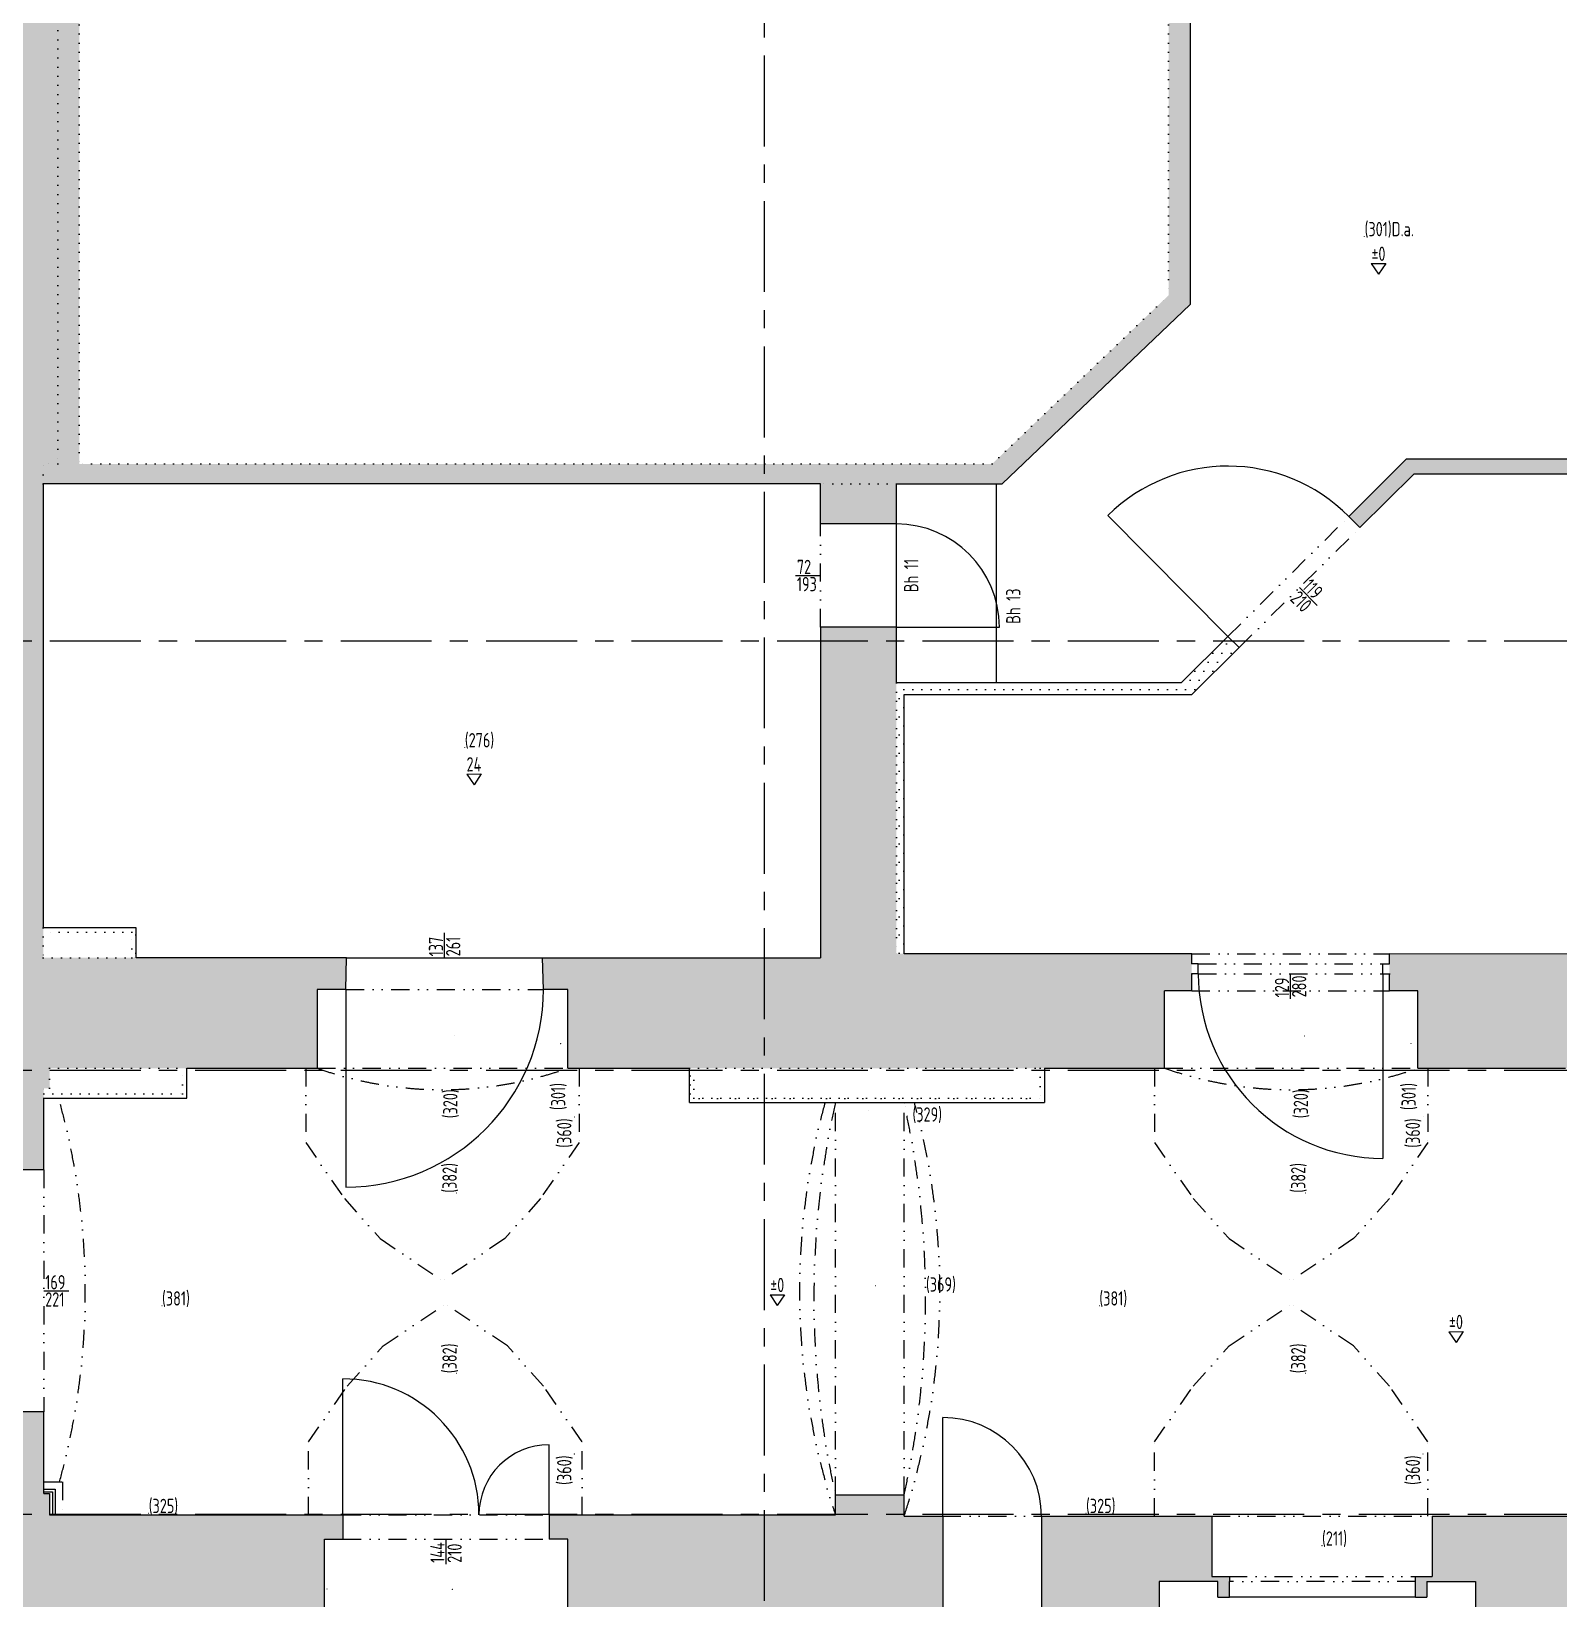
# Model space of a CAD drawing. Header units: centimetres. Extents: x -147 to 196535, y -264 to 83836.
# Drawn here: x 108070 to 129409, y 23997 to 45893 of the extents above; entities that cross this region are included whole.
import ezdxf
from ezdxf.enums import TextEntityAlignment as Align

# ---------------------------------------------------------------- set-up
doc = ezdxf.new("R2010")
doc.units = ezdxf.units.CM
doc.header["$LTSCALE"] = 20
doc.header["$PDMODE"] = 2
for name, pattern in [('GETRENNT', [31.75, 12.7, -6.35, 0, -6.35, 0, -6.35]), ('MITTE', [50.8, 31.75, -6.35, 6.35, -6.35]), ('PUNKT', [6.35, 0, -6.35])]:
    doc.linetypes.add(name, pattern=pattern)
for name, color, linetype in [('VBW.Abgelotet', 6, 'GETRENNT'), ('VBW.AbgelotetUmgeklappt', 252, 'GETRENNT'), ('VBW.Achsen', 244, 'MITTE'), ('VBW.Ansicht', 3, 'Continuous'), ('VBW.HoeheAbsolut', 142, 'Continuous'), ('VBW.HoeheRelativ', 2, 'Continuous'), ('VBW.Installation', 200, 'Continuous'), ('VBW.Schnitt', 7, 'Continuous'), ('VBW.SchnittTrockenbau', 42, 'Continuous'), ('VBW.Schraffur', 9, 'Continuous'), ('VBW.Text', 84, 'Continuous'), ('VBW.Tuer', 4, 'Continuous'), ('VBW.Verlauf', 2, 'PUNKT')]:
    doc.layers.add(name, color=color, linetype=linetype)
doc.styles.add('VBWText', font='isocp.shx', dxfattribs={"width": 0.8})
pattern_1 = [(360, (-7744151.96, 15768824.58), (63.4999998, 126.9999996), [0, -126.9999996])]

# ---------------------------------------------------------------- blocks, each defined once
blk = doc.blocks.new('HoeKote')
for p, q in [((-1.01, 1.5), (1.01, 1.5)), ((-1.01, 1.5), (0, 0)), ((1.01, 1.5), (0, 0))]:
    blk.add_line(p, q)
at = {"style": 'VBWText', "width": 0.8}
blk.add_attdef('HOEHE', text='', height=2, rotation=0.1, dxfattribs=at).set_placement((0, 2.86), align=Align.MIDDLE)

msp = doc.modelspace()

# ---------------------------------------------------------------- hatches: boundary and pattern name
at = {"layer": 'VBW.Schraffur'}
h = msp.add_hatch(color=256, dxfattribs=at)
h.dxf.hatch_style = 1
h.paths.add_polyline_path([(106983.6, 45147.7), (106993.6, 44807.7), (106993.6, 41627.7), (107013.6, 41027.7), (107013.6, 37507.7), (107013.6, 33007.7), (101873.6, 33007.7), (99193.6, 33007.7), (99193.6, 32447.7), (98903.6, 32447.7), (98903.6, 32207.7), (98903.6, 32167.7), (98903.6, 31907.7), (99183.6, 31907.7), (99183.6, 31387.7), (101663.6, 31387.7), (101663.6, 31107.7), (102643.6, 31107.7), (102643.6, 31427.7), (103263.6, 31427.7), (103263.6, 32207.7), (106743.6, 32207.7), (106743.6, 31427.7), (107323.6, 31427.7), (107323.6, 31127.7), (107903.6, 31127.7), (107903.6, 29987.7), (108243.6, 29987.7), (108243.6, 30987.7), (108243.6, 31127.7), (108323.6, 31127.7), (108323.6, 31407.7), (110243.6, 31407.7), (112063.6, 31407.7), (112063.6, 32507.7), (112463.6, 32507.7), (112473.6, 32950.8), (109535.6, 32950.8), (108235.6, 32950.8), (108235.6, 33370.8), (108235.6, 39570.8), (108235.6, 39850.8), (108439.2, 39850.8), (108439.2, 50097.3), (108439.2, 51557.3), (111119.2, 51557.3), (111119.2, 52197.3), (112059.2, 52197.3), (112059.2, 52717.3), (112169.2, 52717.3), (112169.2, 52997.3), (112139.2, 52997.3, 0.4142136), (112079.2, 53057.3), (112079.2, 53077.3), (111849.2, 53077.3), (111849.2, 53097.3), (111769.2, 53097.3), (111769.2, 53037.3), (108509.2, 53037.3), (108509.2, 54857.3), (106789.2, 54857.3), (106789.2, 54737.3), (103609.2, 54737.3), (103609.2, 54897.3), (102360.9, 54897.3), (102360.9, 54942.5), (102329.2, 54942.5, 0.9876879), (102249.2, 54942.5), (102056.7, 54942.5), (102056.7, 54922.5, 0.4114371), (101959.2, 54846.5), (101929.2, 54846.5), (101929.2, 54566.5), (102103.6, 54566.5), (102103.6, 53207.7), (106983.6, 53207.7)])
h = msp.add_hatch(dxfattribs=at)
h.set_pattern_fill('DOTS', color=42, scale=4, angle=-151.71788)
h.set_pattern_definition(pattern_1)
h.paths.add_polyline_path([(124259.2, 42077.3), (124259.2, 50097.3), (123079.2, 50097.3), (123079.2, 50177.3), (122859.2, 50177.3), (122859.2, 50097.3), (108439.2, 50097.3), (108439.2, 39850.8), (108235.6, 39850.8), (108235.6, 39570.8), (119095.6, 39570.8), (120155.6, 39570.8), (121635.6, 39570.8)])
h.paths.add_polyline_path([(108739.2, 39850.8), (108739.2, 49797.3), (123959.2, 49797.3), (123959.2, 42205.6), (121494.4, 39850.8)], flags=16)
h = msp.add_hatch(dxfattribs=at)
h.set_pattern_fill('DOTS', color=42, scale=4, angle=-151.71788)
h.set_pattern_definition(pattern_1)
h.paths.add_polyline_path([(140443.6, 39917.3), (134503.6, 39917.3), (134503.6, 40237.3), (134283.6, 40237.3), (134283.6, 39937.3), (131283.6, 39937.3), (131283.6, 40237.3), (131063.6, 40237.3), (131063.6, 39920.2), (127285.3, 39920.2), (126476.6, 39116.7), (126631.6, 38960.6), (127383.6, 39707.7), (139363.6, 39707.7), (139363.6, 32987.7), (139663.6, 32997.3), (139663.6, 39697.3), (140443.6, 39697.3)])
h = msp.add_hatch(color=256, dxfattribs=at)
h.dxf.hatch_style = 1
h.paths.add_polyline_path([(120155.6, 39570.8), (119095.6, 39570.8), (119095.6, 39010.8), (120155.6, 39010.8)])
h = msp.add_hatch(color=256, dxfattribs=at)
h.dxf.hatch_style = 1
h.paths.add_polyline_path([(123903.6, 32487.7), (124283.6, 32487.7), (124283.6, 32727.7), (124283.6, 32867.7), (124283.6, 33007.7), (120263.6, 33007.7), (120155.6, 33007.7), (120155.6, 36790.8), (120155.6, 37570.8), (119095.6, 37570.8), (119095.6, 32950.8), (115213.6, 32950.8), (115223.6, 32507.7), (115563.6, 32507.7), (115563.6, 31407.7), (117263.6, 31407.7), (122223.6, 31407.7), (123903.6, 31407.7)])
h = msp.add_hatch(dxfattribs=at)
h.set_pattern_fill('DOTS', color=42, scale=4, angle=-151.71788)
h.set_pattern_definition(pattern_1)
h.paths.add_polyline_path([(124943.3, 37283.2), (124788.2, 37439.2), (124135.6, 36790.8), (120155.6, 36790.8), (120155.6, 33007.7), (120263.6, 33007.7), (120263.6, 36627.7), (124283.6, 36627.7)])
h = msp.add_hatch(dxfattribs=at)
h.set_pattern_fill('DOTS', color=42, scale=4, angle=-151.71788)
h.set_pattern_definition(pattern_1)
h.paths.add_polyline_path([(109535.6, 33370.8), (108235.6, 33370.8), (108235.6, 33310.8), (109475.6, 33310.8), (109475.6, 32950.8), (109535.6, 32950.8)])
h = msp.add_hatch(color=256, dxfattribs=at)
h.dxf.hatch_style = 1
h.paths.add_polyline_path([(135703.6, 32487.7), (136063.6, 32487.7), (136063.6, 32707.7), (136063.6, 32847.7), (136063.6, 32987.7), (127043.6, 33007.7), (127043.6, 32867.7), (127043.6, 32727.7), (127043.6, 32487.7), (127443.6, 32487.7), (127443.6, 31407.7), (129503.6, 31407.7), (133803.6, 31407.7), (135703.6, 31407.7)])
h = msp.add_hatch(dxfattribs=at)
h.set_pattern_fill('DOTS', color=42, scale=4, angle=-61.71788)
h.set_pattern_definition([(90, (-7744151.96, 15768824.58), (-126.9999996, 63.4999998), [0, -126.9999996])])
h.paths.add_polyline_path([(122223.6, 31407.7), (122163.6, 31407.7), (122163.6, 30987.7), (117323.6, 30987.7), (117323.6, 31407.7), (117263.6, 31407.7), (117263.6, 30927.7), (122223.6, 30927.7)])
h = msp.add_hatch(color=256, dxfattribs=at)
h.dxf.hatch_style = 1
h.paths.add_polyline_path([(108569.2, 14597.3), (108569.2, 14697.3), (110184.9, 14697.3), (110184.9, 14617.3), (110264.9, 14617.3), (110264.9, 14637.3), (110494.9, 14637.3), (110494.9, 14657.3, 0.4142136), (110554.9, 14717.3), (110584.9, 14717.3), (110584.9, 15037.3), (110399.9, 15037.3), (110399.9, 16077.3), (109099.9, 16077.3), (108453.6, 16077.3), (108453.6, 16397.3), (108453.6, 23567.7), (111263.6, 23567.7), (111263.6, 23207.7), (111783.6, 23207.7), (111783.6, 23567.7), (112163.6, 23567.7), (112163.6, 24827.7), (112423.6, 24827.7), (112423.6, 25167.7), (108323.6, 25167.7), (108323.6, 25467.7), (108243.6, 25467.7), (108243.6, 26607.7), (107903.6, 26607.7), (107903.6, 25447.7), (107303.6, 25447.7), (107303.6, 25167.7), (106163.6, 25167.7), (106163.6, 24867.7), (106723.6, 24867.7), (106723.6, 24167.7), (106983.6, 24167.7), (106983.6, 21347.7), (107823.6, 21347.7), (107823.6, 18487.7), (106983.6, 18487.7), (106983.6, 16097.3), (106009.2, 16097.3), (106009.2, 15357.3), (105929.2, 15357.3), (105929.2, 14997.3), (105869.2, 14997.3), (105869.2, 14637.3), (106169.2, 14637.3), (106169.2, 14697.3), (106809.2, 14697.3), (106809.2, 14597.3)])
h = msp.add_hatch(color=256, dxfattribs=at)
h.dxf.hatch_style = 1
h.paths.add_polyline_path([(120803.6, 23587.7), (120803.6, 25147.7), (120263.6, 25147.7), (120263.6, 25447.7), (119303.6, 25447.7), (119303.6, 25167.7), (115303.6, 25167.7), (115303.6, 24827.7), (115563.6, 24827.7), (115563.6, 23567.7), (118373.6, 23567.7), (118373.6, 16517.3), (118373.6, 16077.3), (116719.9, 16077.3), (116319.9, 16077.3), (116319.9, 15037.3), (116135, 15037.3), (116135, 14717.3), (116165, 14717.3, 0.4142136), (116225, 14657.3), (116225, 14637.3), (116455, 14637.3), (116455, 14617.3), (116535, 14617.3), (116535, 14697.3), (118189.2, 14697.3), (118189.2, 14597.3), (119889.2, 14597.3), (119889.2, 16257.3), (119789.2, 16257.3), (119789.2, 17257.6), (120169.2, 17257.6), (120169.2, 17197.6), (120469.2, 17197.6), (120469.2, 17557.6), (120389.2, 17557.6), (120389.2, 17817.6), (120339.2, 17817.6), (120339.2, 18137.6), (119833.6, 18137.6), (119833.6, 23587.7)])
h = msp.add_hatch(color=256, dxfattribs=at)
h.dxf.hatch_style = 1
h.paths.add_polyline_path([(128249.2, 24237.3), (128249.2, 18077.3), (123829.2, 18077.3), (123829.2, 24237.3), (124649.2, 24237.3), (124649.2, 24017.3), (124809.2, 24017.3), (124809.2, 24237.3), (124809.2, 24307.7), (124563.6, 24307.7), (124563.6, 25147.7), (122183.6, 25147.7), (122183.6, 23587.7), (123013.6, 23587.7), (123013.6, 18137.6), (122519.2, 18137.6), (122519.2, 17817.6), (122469.2, 17817.6), (122469.2, 17557.6), (122389.2, 17557.6), (122389.2, 17197.6), (122689.2, 17197.6), (122689.2, 17257.6), (129109.2, 17257.6), (129109.2, 23657.3), (130769.2, 23657.3), (130769.2, 23557.3), (132469.2, 23557.3), (132469.2, 23657.3), (135449.2, 23657.3), (135449.2, 23597.3), (135529.2, 23597.3), (135529.2, 23617.3), (135759.2, 23617.3), (135759.2, 23637.3, 0.4142136), (135819.2, 23697.3), (135849.2, 23697.3), (135849.2, 23957.3), (135603.6, 23957.3), (135603.6, 25187.7), (132123.6, 25187.7), (132123.6, 25427.7), (131123.6, 25427.7), (131123.6, 25147.7), (127643.6, 25147.7), (127643.6, 24307.7), (127409.2, 24307.7), (127409.2, 24017.3), (127569.2, 24017.3), (127569.2, 24237.3)])

# ---------------------------------------------------------------- linework, layer by layer
at = {"layer": 'VBW.Abgelotet'}
for p, q in [((119095.6, 37570.8), (119095.6, 39010.8)), ((124788.2, 37439.2), (126476.6, 39116.7)), ((124943.3, 37283.2), (126631.6, 38960.6)), ((124283.6, 33007.7), (127043.6, 33007.7)), ((124373.6, 32867.7), (126953.6, 32867.7)), ((124373.6, 32727.7), (126953.6, 32727.7)), ((112463.6, 32507.7), (115223.6, 32507.7)), ((124283.6, 32487.7), (127043.6, 32487.7)), ((111903.6, 31407.7), (111903.6, 30367.7)), ((112063.6, 31407.7), (115563.6, 31407.7)), ((115723.6, 31407.7), (115723.6, 30367.7)), ((123763.6, 31407.7), (123763.6, 30367.7)), ((123903.6, 31407.7), (127443.6, 31407.7)), ((127583.6, 31407.7), (127583.6, 30367.7)), ((119303.6, 25447.7), (119303.6, 30927.7)), ((120263.6, 25447.7), (120263.6, 30927.7)), ((111903.6, 30367.7), (112443.6, 29587.7)), ((115723.6, 30367.7), (115183.6, 29587.7)), ((123763.6, 30367.7), (124303.6, 29587.7)), ((127583.6, 30367.7), (127043.6, 29587.7)), ((108243.6, 29987.7), (108243.6, 26607.7)), ((112443.6, 29587.7), (112943.6, 29027.7)), ((115183.6, 29587.7), (114683.6, 29027.7)), ((124303.6, 29587.7), (124803.6, 29027.7)), ((127043.6, 29587.7), (126543.6, 29027.7)), ((112943.6, 29027.7), (113813.6, 28441)), ((114683.6, 29027.7), (113813.6, 28441)), ((124803.6, 29027.7), (125673.6, 28441)), ((126543.6, 29027.7), (125673.6, 28441)), ((112983.6, 27527.7), (113853.6, 28114.5)), ((114723.6, 27527.7), (113853.6, 28114.5)), ((124803.6, 27527.7), (125673.6, 28114.5)), ((126543.6, 27527.7), (125673.6, 28114.5)), ((112483.6, 26967.7), (112983.6, 27527.7)), ((115223.6, 26967.7), (114723.6, 27527.7)), ((124303.6, 26967.7), (124803.6, 27527.7)), ((127043.6, 26967.7), (126543.6, 27527.7)), ((111943.6, 26187.7), (112483.6, 26967.7)), ((115763.6, 26187.7), (115223.6, 26967.7)), ((123763.6, 26187.7), (124303.6, 26967.7)), ((127583.6, 26187.7), (127043.6, 26967.7)), ((111943.6, 25167.7), (111943.6, 26187.7)), ((115763.6, 25167.7), (115763.6, 26187.7)), ((123763.6, 25147.7), (123763.6, 26187.7)), ((127583.6, 25147.7), (127583.6, 26187.7)), ((112423.6, 25167.7), (115303.6, 25167.7)), ((120803.6, 25147.7), (122183.6, 25147.7)), ((124563.6, 25147.7), (127643.6, 25147.7)), ((112423.6, 24827.7), (115303.6, 24827.7)), ((124803.6, 24307.7), (127409.2, 24307.7)), ((127409.2, 24237.3), (124809.2, 24237.3))]:
    msp.add_line(p, q, dxfattribs=at)
msp.add_lwpolyline([(108243.6, 25627.7), (108503.6, 25627.7), (108503.6, 25167.7)], dxfattribs=at)
at = {"layer": 'VBW.AbgelotetUmgeklappt'}
for centre, radius, start, end in [((113813.6, 36361.9), 5254.2, 250.54484, 289.45516), ((125673.6, 36479.2), 5371.5, 250.76054, 289.23946), ((98839.2, 28287.7), 9984.4, 344.54891, 15.68937), ((128788, 28287.7), 9984.4, 164.66795, 198.2092), ((131666.3, 28187.7), 12662.7, 167.50326, 192.49674), ((107900.9, 28187.7), 12662.7, 347.50326, 12.49674), ((110705.5, 28278.8), 10057.9, 341.86246, 15.27033)]:
    msp.add_arc(centre, radius, start, end, dxfattribs=at)
at = {"layer": 'VBW.Achsen', "ltscale": 2}
for p, q in [((118312.1, 1612.9), (118312.1, 55784.5)), ((174622.3, 37374.8), (19455.7, 37374.8)), ((174622.3, 31374.8), (19455.7, 31374.8)), ((174622.3, 25174.8), (19455.7, 25174.8))]:
    msp.add_line(p, q, dxfattribs=at)
at = {"layer": 'VBW.Ansicht'}
for p, q in [((121555.6, 36790.8), (121555.6, 39570.8)), ((120155.6, 37570.8), (120155.6, 39010.8)), ((112473.6, 32950.8), (115213.6, 32950.8)), ((127409.2, 24017.3), (124809.2, 24017.3))]:
    msp.add_line(p, q, dxfattribs=at)
for points in [[(108243.6, 25527.7), (108403.6, 25527.7), (108403.6, 25167.7)], [(108243.6, 25487.7), (108363.6, 25487.7), (108363.6, 25167.7)]]:
    msp.add_lwpolyline(points, dxfattribs=at)
at = {"layer": 'VBW.HoeheRelativ'}
for p in [(126697.7, 43030.6), (114126.1, 35890), (113977.8, 31861.5), (115465.6, 31755.2), (125861.2, 31861.5), (127349, 31755.2), (115660.4, 30727.9), (119760.7, 30816.4), (127517.3, 30727.9), (114013.2, 29667.6), (125870.1, 29667.6), (119867, 28372.1), (109895.6, 28091.7), (122992, 28091.7), (114013.2, 27146.8), (125870.1, 27146.8), (115660.4, 26018.7), (127517.3, 26018.7), (109709.4, 25192.8), (122805.8, 25192.8), (126103.3, 24738.4), (112199.7, 24134), (113951.9, 24128.4)]:
    msp.add_point(p, dxfattribs=at)
at = {"layer": 'VBW.Installation'}
for p, q in [((124373.6, 32867.7), (124283.6, 32867.7)), ((124373.6, 32727.7), (124373.6, 32867.7)), ((126953.6, 32727.7), (126953.6, 32867.7)), ((126953.6, 32867.7), (127043.6, 32867.7)), ((124373.6, 32727.7), (124283.6, 32727.7)), ((126953.6, 32727.7), (127043.6, 32727.7))]:
    msp.add_line(p, q, dxfattribs=at)
at = {"layer": 'VBW.Schnitt'}
for p, q in [((108235.6, 39570.8), (108235.6, 33370.8)), ((119095.6, 39010.8), (119095.6, 39570.8)), ((120155.6, 39010.8), (120155.6, 39570.8)), ((120155.6, 39010.8), (119095.6, 39010.8)), ((120155.6, 37570.8), (119095.6, 37570.8)), ((119095.6, 37570.8), (119095.6, 32950.8)), ((120155.6, 36790.8), (120155.6, 37570.8)), ((112473.6, 32950.8), (109535.6, 32950.8)), ((112463.6, 32507.7), (112473.6, 32950.8)), ((115223.6, 32507.7), (115213.6, 32950.8)), ((115213.6, 32950.8), (119095.6, 32950.8)), ((124283.6, 33007.7), (120263.6, 33007.7)), ((124283.6, 32867.7), (124283.6, 33007.7)), ((136063.6, 32987.7), (127043.6, 33007.7)), ((127043.6, 32867.7), (127043.6, 33007.7)), ((124283.6, 32487.7), (124283.6, 32727.7)), ((127043.6, 32487.7), (127043.6, 32727.7)), ((112063.6, 32507.7), (112063.6, 31407.7)), ((112463.6, 32507.7), (112063.6, 32507.7)), ((115563.6, 32507.7), (115223.6, 32507.7)), ((115563.6, 31407.7), (115563.6, 32507.7)), ((124283.6, 32487.7), (123903.6, 32487.7)), ((123903.6, 31407.7), (123903.6, 32487.7)), ((127443.6, 32487.7), (127043.6, 32487.7)), ((127443.6, 31407.7), (127443.6, 32487.7)), ((110243.6, 31407.7), (112063.6, 31407.7)), ((115563.6, 31407.7), (117263.6, 31407.7)), ((122223.6, 31407.7), (123903.6, 31407.7)), ((127443.6, 31407.7), (129503.6, 31407.7)), ((108243.6, 29987.7), (108243.6, 30987.7)), ((108243.6, 29987.7), (107903.6, 29987.7)), ((108243.6, 26607.7), (107903.6, 26607.7)), ((108243.6, 25467.7), (108243.6, 26607.7)), ((108243.6, 25467.7), (108323.6, 25467.7)), ((108323.6, 25467.7), (108323.6, 25167.7)), ((119303.6, 25167.7), (119303.6, 25447.7)), ((119303.6, 25447.7), (120263.6, 25447.7)), ((120263.6, 25147.7), (120263.6, 25447.7)), ((108323.6, 25167.7), (112423.6, 25167.7)), ((112423.6, 25167.7), (112423.6, 24827.7)), ((115303.6, 25167.7), (119303.6, 25167.7)), ((115303.6, 25167.7), (115303.6, 24827.7)), ((120263.6, 25147.7), (120803.6, 25147.7)), ((120803.6, 25147.7), (120803.6, 23587.7)), ((122183.6, 25147.7), (124563.6, 25147.7)), ((122183.6, 25147.7), (122183.6, 23587.7)), ((124563.6, 25147.7), (124563.6, 24307.7)), ((127643.6, 25147.7), (131123.6, 25147.7)), ((127643.6, 25147.7), (127643.6, 24307.7)), ((112163.6, 24827.7), (112423.6, 24827.7)), ((112163.6, 23567.7), (112163.6, 24827.7)), ((115563.6, 24827.7), (115303.6, 24827.7)), ((115563.6, 23567.7), (115563.6, 24827.7)), ((124563.6, 24307.7), (124809.2, 24307.7)), ((124809.2, 24307.7), (124809.2, 24237.3)), ((127409.2, 24307.7), (127643.6, 24307.7)), ((127409.2, 24017.3), (127409.2, 24307.7)), ((123829.2, 24237.3), (123829.2, 18077.3)), ((124649.2, 24237.3), (123829.2, 24237.3)), ((124649.2, 24017.3), (124649.2, 24237.3)), ((124809.2, 24017.3), (124809.2, 24237.3)), ((127569.2, 24237.3), (128249.2, 24237.3)), ((127569.2, 24237.3), (127569.2, 24017.3)), ((128249.2, 24237.3), (128249.2, 18077.3)), ((124649.2, 24017.3), (124809.2, 24017.3)), ((127409.2, 24017.3), (127569.2, 24017.3))]:
    msp.add_line(p, q, dxfattribs=at)
at = {"layer": 'VBW.SchnittTrockenbau'}
for p, q in [((124259.2, 50097.3), (124259.2, 42077.3)), ((121635.6, 39570.8), (124259.2, 42077.3)), ((126476.6, 39116.7), (127285.3, 39920.2)), ((127285.3, 39920.2), (131065.3, 39920.2)), ((126631.6, 38960.6), (127383.6, 39707.7)), ((139363.6, 39707.7), (127383.6, 39707.7)), ((119095.6, 39570.8), (108235.6, 39570.8)), ((120155.6, 39570.8), (121635.6, 39570.8)), ((126631.6, 38960.6), (126476.6, 39116.7)), ((124788.2, 37439.2), (124135.6, 36790.8)), ((124283.6, 36627.7), (124943.3, 37283.2)), ((124943.3, 37283.2), (124788.2, 37439.2)), ((124135.6, 36790.8), (120155.6, 36790.8)), ((120263.6, 36627.7), (124283.6, 36627.7)), ((120263.6, 33007.7), (120263.6, 36627.7)), ((109535.6, 33370.8), (108235.6, 33370.8)), ((109535.6, 32950.8), (109535.6, 33370.8)), ((110243.6, 30987.7), (110243.6, 31407.7)), ((117263.6, 30927.7), (117263.6, 31407.7)), ((122223.6, 31407.7), (122223.6, 30927.7)), ((108243.6, 30987.7), (110243.6, 30987.7)), ((117263.6, 30927.7), (122223.6, 30927.7))]:
    msp.add_line(p, q, dxfattribs=at)
at = {"layer": 'VBW.Text'}
for p, q in [((118745.6, 38290.8), (119095.6, 38290.8)), ((125787.5, 38121.9), (126034.1, 37873.6)), ((113843.6, 32950.8), (113843.6, 33300.8)), ((125663.6, 32377.7), (125663.6, 32727.7)), ((108243.6, 28297.7), (108593.6, 28297.7)), ((113863.6, 24477.7), (113863.6, 24827.7))]:
    msp.add_line(p, q, dxfattribs=at)
at = {"layer": 'VBW.Tuer'}
for p, q in [((124788.2, 37439.2), (123110.8, 39127.6)), ((120155.6, 37570.8), (121595.6, 37570.8)), ((126953.6, 32727.7), (126953.6, 30147.7)), ((112463.6, 32507.7), (112463.6, 29747.7)), ((112423.6, 25167.7), (112423.6, 27067.7)), ((120803.6, 25147.7), (120803.6, 26527.7)), ((115303.6, 25167.7), (115303.6, 26147.7))]:
    msp.add_line(p, q, dxfattribs=at)
for centre, radius, start, end in [((124788.2, 37439.2), 2380, 44.81458, 134.81458), ((120155.6, 37570.8), 1440, 0, 90), ((126953.6, 32727.7), 2580, 180, 270), ((112463.6, 32507.7), 2760, 270, 0), ((112423.6, 25167.7), 1900, 0, 90), ((120803.6, 25147.7), 1380, 0, 90), ((115303.6, 25167.7), 980, 90, 180)]:
    msp.add_arc(centre, radius, start, end, dxfattribs=at)
at = {"layer": 'VBW.Verlauf'}
for p, q in [((108439.2, 50097.3), (108439.2, 39850.8)), ((108739.2, 49797.3), (108739.2, 39850.8)), ((123959.2, 49797.3), (123959.2, 42205.6)), ((121494.4, 39850.8), (123959.2, 42205.6)), ((108439.2, 39850.8), (108235.6, 39850.8)), ((108235.6, 39570.8), (108235.6, 39850.8)), ((121494.4, 39850.8), (108739.2, 39850.8)), ((120155.6, 39570.8), (119095.6, 39570.8)), ((120155.6, 36790.8), (120155.6, 33007.7)), ((108235.6, 33370.8), (108235.6, 32950.8)), ((109475.6, 33310.8), (108235.6, 33310.8)), ((109475.6, 32950.8), (109475.6, 33310.8)), ((108235.6, 32950.8), (109535.6, 32950.8)), ((120155.6, 33007.7), (120263.6, 33007.7)), ((124283.6, 32727.7), (124283.6, 32867.7)), ((127043.6, 32727.7), (127043.6, 32867.7)), ((108323.6, 31127.7), (108323.6, 31407.7)), ((108323.6, 31407.7), (110243.6, 31407.7)), ((110183.6, 31047.7), (110183.6, 31407.7)), ((117263.6, 31407.7), (122223.6, 31407.7)), ((117323.6, 30987.7), (117323.6, 31407.7)), ((122163.6, 31407.7), (122163.6, 30987.7)), ((108243.6, 30987.7), (108243.6, 31127.7)), ((108243.6, 31127.7), (108323.6, 31127.7)), ((108243.6, 31047.7), (110183.6, 31047.7)), ((117323.6, 30987.7), (122163.6, 30987.7))]:
    msp.add_line(p, q, dxfattribs=at)

# ---------------------------------------------------------------- block references
at = {"layer": 'VBW.HoeheAbsolut', "xscale": 99.99999971459891, "yscale": 99.99999971459891, "zscale": 99.99999971459891}
for p, rotation, values in [((126892.4, 42499.4), 0.2821206841935772, {'HOEHE': '%%p0'}), ((114254.8, 35367.9), 0.2821206841935772, {'HOEHE': '24'}), ((118492.4, 28093.2), 0.2821206841935772, {'HOEHE': '%%p0'}), ((127975.8, 27577), 0.2821206841935773, {'HOEHE': '%%p0'})]:
    msp.add_blockref('HoeKote', p, dxfattribs=dict(at, rotation=rotation)).add_auto_attribs(values)

# ---------------------------------------------------------------- texts
at = {"layer": 'VBW.HoeheRelativ', "style": 'VBWText', "width": 0.8}
for s, p in [('(301)D.a.', (126697.7, 43030.6)), ('(276)', (114126.1, 35890)), ('(329)', (120380.8, 30661.5)), ('(369)', (120569, 28287.1)), ('(381)', (109895.6, 28091.7)), ('(381)', (122992, 28091.7)), ('(325)', (109709.4, 25192.8)), ('(325)', (122805.8, 25192.8)), ('(211)', (126103.3, 24738.4))]:
    msp.add_text(s, height=200, dxfattribs=at).set_placement(p)
for s, p in [('Bh 11', (120362.7, 38290.8)), ('Bh 13', (121789.6, 37863.3))]:
    msp.add_text(s, height=200, rotation=90, dxfattribs=at).set_placement(p, align=Align.MIDDLE_CENTER)
for s, p in [('(320)', (114023.5, 30708.7)), ('(301)', (115529.9, 30822.5)), ('(320)', (125907, 30708.7)), ('(301)', (127413.4, 30822.5)), ('(360)', (115614.9, 30296)), ('(360)', (127471.8, 30296)), ('(382)', (114013.2, 29667.6)), ('(382)', (125870.1, 29667.6)), ('(382)', (114013.2, 27146.8)), ('(382)', (125870.1, 27146.8)), ('(360)', (115614.9, 25586.8)), ('(360)', (127471.8, 25586.8))]:
    msp.add_text(s, height=200, rotation=90, dxfattribs=at).set_placement(p)
at = {"layer": 'VBW.Text', "style": 'VBWText', "width": 0.8}
for s, rotation, p in [('72', 0, (118765.6, 38310.8)), ('193', 0, (118765.6, 38070.8)), ('119', 314.81458, (125815.7, 38121.8)), ('210', 314.81458, (125645.5, 37952.7)), ('137', 90, (113823.6, 32970.8)), ('261', 90, (114063.6, 32970.8)), ('129', 90, (125643.6, 32397.7)), ('280', 90, (125883.6, 32397.7)), ('169', 0, (108263.6, 28317.7)), ('221', 0, (108263.6, 28077.7)), ('144', 90, (113843.6, 24497.7)), ('210', 90, (114083.6, 24497.7))]:
    msp.add_text(s, height=200, rotation=rotation, dxfattribs=at).set_placement(p)

doc.saveas('drawing.dxf')
